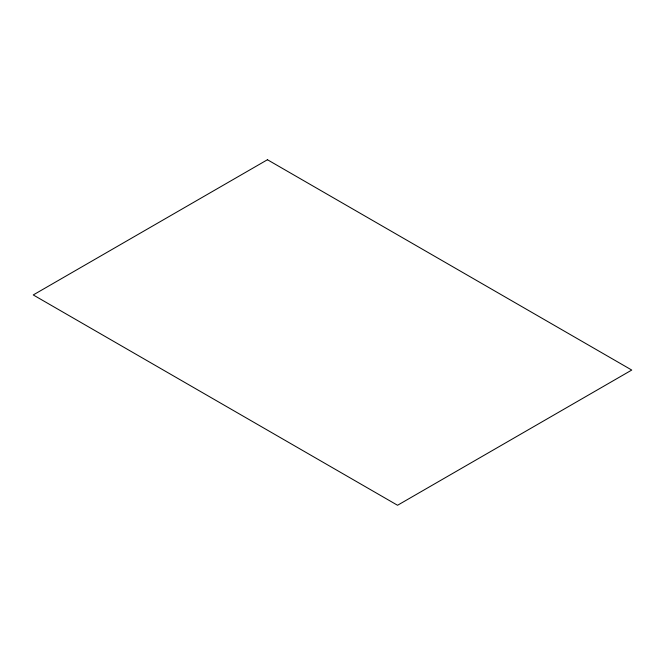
<?xml version="1.0" encoding="UTF-8"?>
<svg xmlns="http://www.w3.org/2000/svg" width="665" height="665" viewBox="0 0 665 665"><rect width="100%" height="100%" fill="white"/><g stroke="black" fill="none" stroke-linecap="round" stroke-linejoin="round"><path stroke-width="1" d="M267.446 159.733L33.25 294.944L397.554 505.267L631.75 370.056L267.446 159.733"/></g></svg>
